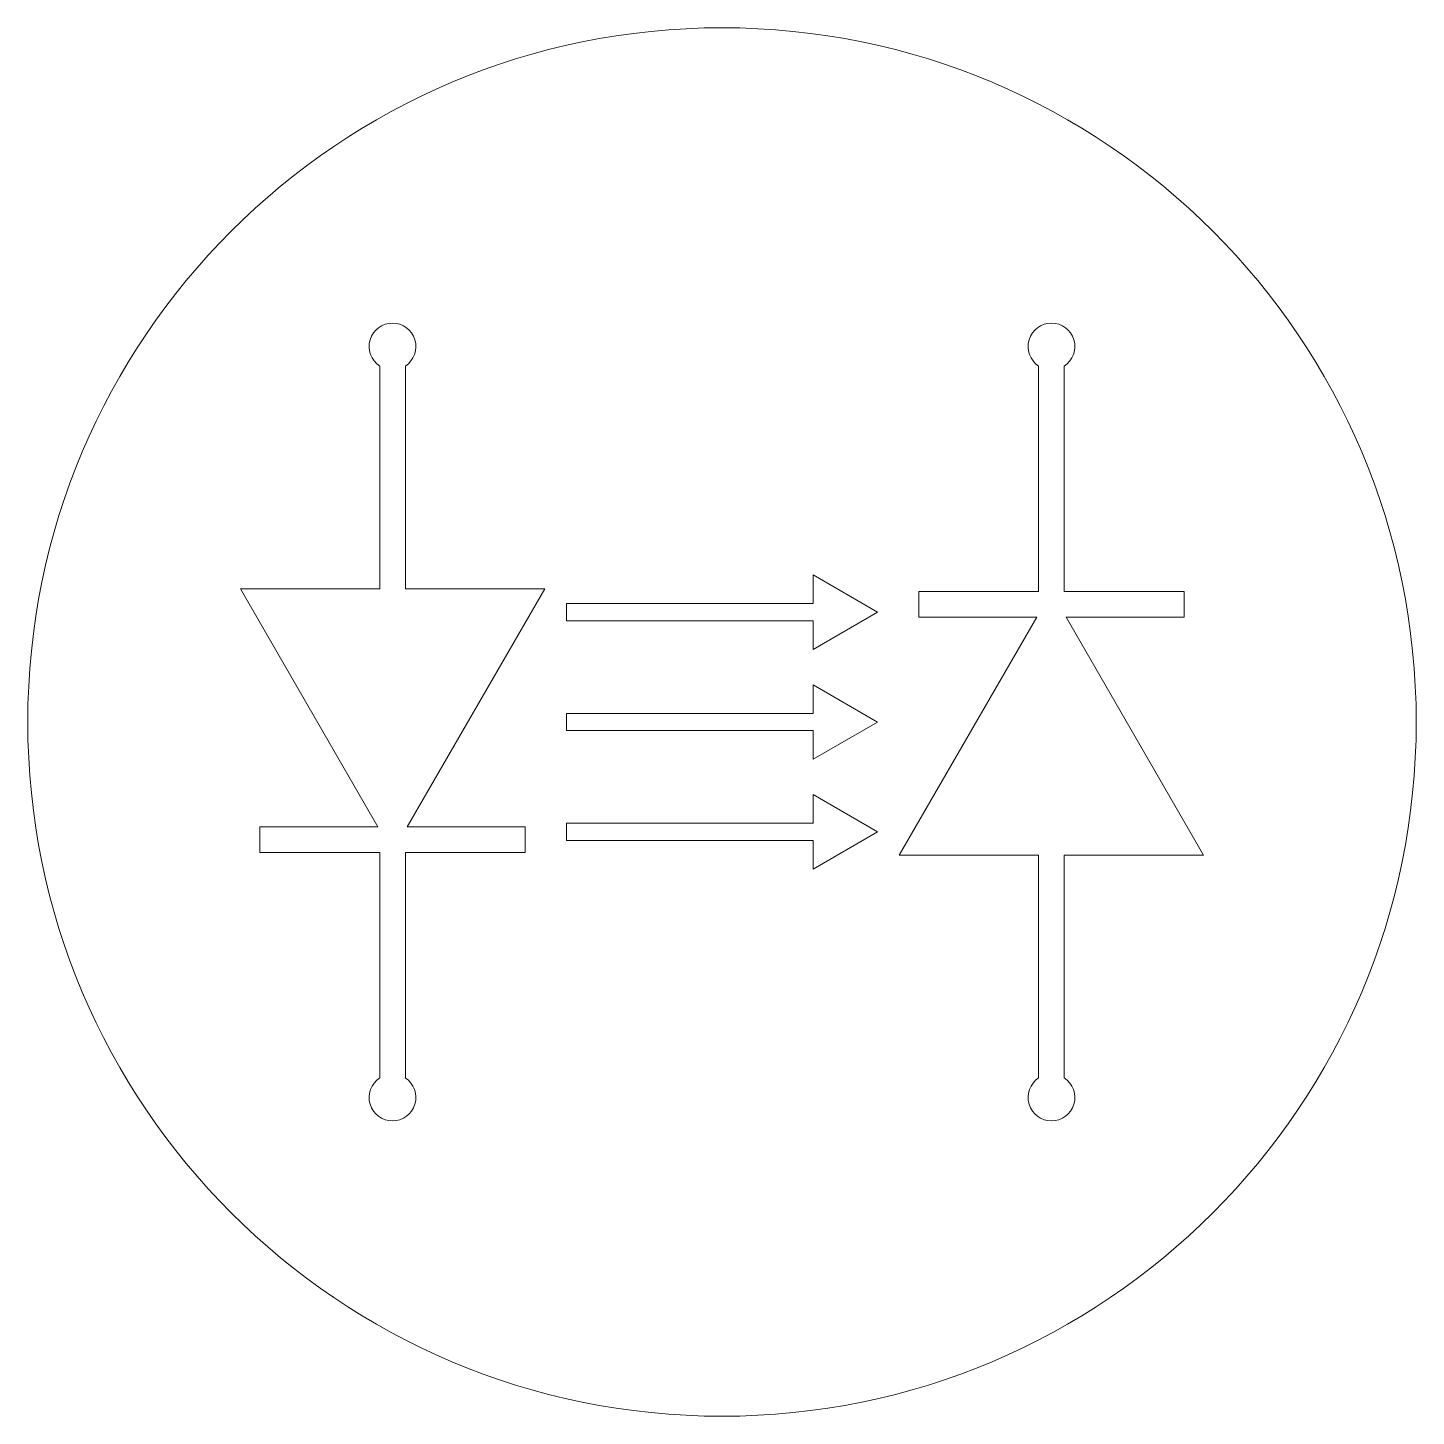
# Model space of a CAD drawing. Header units: millimetres. Extents: x -38 to 38, y -38 to 38.
import ezdxf

# ---------------------------------------------------------------- set-up
doc = ezdxf.new("R2010")
doc.units = ezdxf.units.MM

msp = doc.modelspace()

# ---------------------------------------------------------------- linework, layer by layer
at = {"color": 7, "linetype": 'Continuous', "lineweight": 15}
for p, q in [((-18.748, 19.498), (-18.748, 7.29)), ((-17.345, 7.29), (-17.345, 19.498)), ((17.345, 19.498), (17.345, 7.145)), ((18.748, 7.145), (18.748, 19.498)), ((8.519, 6.015), (4.991, 8.052)), ((4.991, 8.052), (4.991, 6.482)), ((-18.748, 7.29), (-26.381, 7.29)), ((-26.381, 7.29), (-18.857, -5.741)), ((-9.713, 7.29), (-17.345, 7.29)), ((-17.236, -5.741), (-9.713, 7.29)), ((17.345, 7.145), (10.774, 7.145)), ((10.774, 7.145), (10.774, 5.741)), ((25.319, 7.145), (18.748, 7.145)), ((25.319, 5.741), (25.319, 7.145)), ((4.991, 6.482), (-8.519, 6.482)), ((-8.519, 6.482), (-8.519, 5.548)), ((-8.519, 5.548), (4.991, 5.548)), ((4.991, 3.978), (8.519, 6.015)), ((4.991, 5.548), (4.991, 3.978)), ((17.236, 5.741), (9.713, -7.29)), ((10.774, 5.741), (17.236, 5.741)), ((26.381, -7.29), (18.857, 5.741)), ((18.857, 5.741), (25.319, 5.741)), ((8.519, 0), (4.991, 2.037)), ((4.991, 2.037), (4.991, 0.467)), ((4.991, 0.467), (-8.519, 0.467)), ((-8.519, 0.467), (-8.519, -0.467)), ((4.991, -2.037), (8.519, 0)), ((-8.519, -0.467), (4.991, -0.467)), ((4.991, -0.467), (4.991, -2.037)), ((8.519, -6.015), (4.991, -3.978)), ((4.991, -3.978), (4.991, -5.548)), ((-18.857, -5.741), (-25.319, -5.741)), ((-25.319, -5.741), (-25.319, -7.145)), ((-10.774, -5.741), (-17.236, -5.741)), ((-10.774, -7.145), (-10.774, -5.741)), ((4.991, -5.548), (-8.519, -5.548)), ((-8.519, -5.548), (-8.519, -6.482)), ((4.991, -8.052), (8.519, -6.015)), ((-8.519, -6.482), (4.991, -6.482)), ((4.991, -6.482), (4.991, -8.052)), ((-25.319, -7.145), (-18.748, -7.145)), ((-18.748, -7.145), (-18.748, -19.498)), ((-17.345, -19.498), (-17.345, -7.145)), ((-17.345, -7.145), (-10.774, -7.145)), ((9.713, -7.29), (17.345, -7.29)), ((17.345, -7.29), (17.345, -19.498)), ((18.748, -19.498), (18.748, -7.29)), ((18.748, -7.29), (26.381, -7.29))]:
    msp.add_line(p, q, dxfattribs=at)
msp.add_circle((0, 0), 38.026, dxfattribs=at)
for centre, radius, start, end in [((-18.047, 20.57), 1.282, 303.21591, 236.78409), ((18.047, 20.57), 1.282, 303.21591, 236.78409), ((-18.047, -20.57), 1.281, 123.21591, 56.78409), ((18.047, -20.57), 1.282, 123.21591, 56.78409)]:
    msp.add_arc(centre, radius, start, end, dxfattribs=at)

doc.saveas('drawing.dxf')
